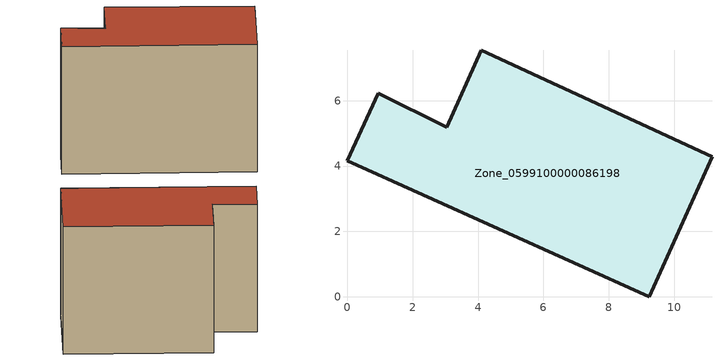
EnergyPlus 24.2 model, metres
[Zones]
Zone_0599100000086198
 floor ground (C_G): 9.24,0 0,4.16 0.94,6.22 3.04,5.18 4.1,7.54 11.16,4.28 z0
 wall outside (C_F): 3.04,5.18 0.94,6.22 0,4.16 9.24,0 11.16,4.28 4.1,7.54 3.04,5.18 z0:7.27
 roof outside (C_R): 11.16,4.28 4.1,7.54 3.04,5.18 0.94,6.22 0,4.16 9.24,0 z7.27
[BUILDING]
Pand.0599100000086198: North Axis=0; Terrain=City; Loads Convergence Tolerance Value=0.04; Temperature Convergence Tolerance Value=0.4; Solar Distribution=FullExterior; Maximum Number of Warmup Days=25; Minimum Number of Warmup Days=1
[Site:Location]
Rotterdam.The.Hague.AP_ZH_NLD Design_Conditions: Latitude=51.96; Longitude=4.45; Time Zone=1; Elevation=-4.5
[SITE:GROUNDTEMPERATURE:BUILDINGSURFACE]
18, 18, 18, 18, 18, 18, 18, 18, 18, 18, 18, 18
[MATERIAL] Thermal Absorptance=0.9; Solar Absorptance=0.7; Visible Absorptance=0.7
Name | Roughness | Thickness | Conductivity | Density | Specific Heat
G.TI.1946 | MediumSmooth | 0.15 | 1 | 540 | 1210
F.TI.1946 | Rough | 0.3 | 0.857143 | 1920 | 840
R.TI.1946 | MediumRough | 0.2 | 0.1 | 1500 | 1000
[CONSTRUCTION]
C_G: G.TI.1946
C_F: F.TI.1946
C_R: R.TI.1946
[ZONE]
Zone_0599100000086198: Type=1; Multiplier=1; Ceiling Height=Autocalculate; Volume=Autocalculate; Floor Area=autocalculate; Part of Total Floor Area=Yes
[ZONEINFILTRATION:DESIGNFLOWRATE]
Infil_Zone_0599100000086198: Zone or ZoneList or Space or SpaceList=Zone_0599100000086198; Schedule=AlwaysOn; Design Flow Rate Calculation Method=Flow/Area; Flow Rate per Floor Area=0.003; Constant Term Coefficient=1; Temperature Term Coefficient=0; Velocity Term Coefficient=0; Velocity Squared Term Coefficient=0
[HVACTEMPLATE:ZONE:IDEALLOADSAIRSYSTEM]
Zone_0599100000086198: Maximum Heating Supply Air Temperature=50; Minimum Cooling Supply Air Temperature=13; Maximum Heating Supply Air Humidity Ratio=0.0156; Minimum Cooling Supply Air Humidity Ratio=0.0077; Heating Limit=NoLimit; Cooling Limit=NoLimit; Dehumidification Control Type=ConstantSensibleHeatRatio; Cooling Sensible Heat Ratio=0.7; Dehumidification Setpoint=60; Humidification Control Type=None; Humidification Setpoint=30; Outdoor Air Method=None; Outdoor Air Flow Rate per Person=0.00944; Outdoor Air Flow Rate per Zone Floor Area=0; Outdoor Air Flow Rate per Zone=0; Demand Controlled Ventilation Type=None; Outdoor Air Economizer Type=NoEconomizer; Heat Recovery Type=None; Sensible Heat Recovery Effectiveness=0.7; Latent Heat Recovery Effectiveness=0.65
[ZONECONTROL:THERMOSTAT]
ThermostatControl_Zone_0599100000086198: Zone or ZoneList=Zone_0599100000086198; Control Type Schedule=DualSetpointControlType; Control 1=Thermostat_Zone_0599100000086198; Temperature Difference Between Cutout And Setpoint=0
[THERMOSTATSETPOINT:DUALSETPOINT]
Thermostat_Zone_0599100000086198: Heating Setpoint Temperature Schedule=HeatingSetpoint_Zone_0599100000086198; Cooling Setpoint Temperature Schedule=CoolingSetpoint_Zone_0599100000086198
[SCHEDULE:COMPACT]
HeatingSetpoint_Zone_0599100000086198: Through: 12/31, For: AllDays, Until: 24:00, 21
CoolingSetpoint_Zone_0599100000086198: Through: 12/31, For: AllDays, Until: 24:00, 24
DualSetpointControlType: Through: 12/31, For: AllDays, Until: 24:00, 4
AlwaysOn: Through: 12/31, For: AllDays, Until: 24:00, 1
